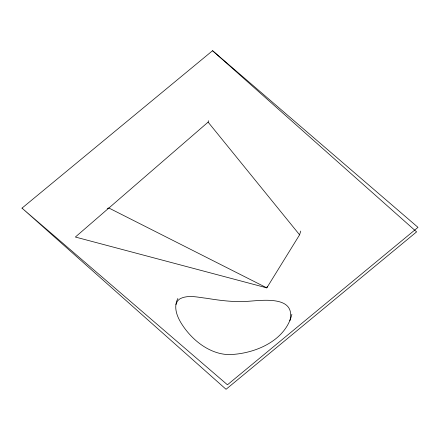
<?xml version="1.0" encoding="UTF-8"?>
<svg xmlns="http://www.w3.org/2000/svg" width="440" height="440" viewBox="0 0 440 440"><rect width="100%" height="100%" fill="white"/><g stroke="black" fill="none" stroke-linecap="round" stroke-linejoin="round"><path stroke-width="0.66" d="M177.848 298.513C172.337 308.952 178.712 320.205 184.882 328.62C192.984 339.411 203.924 348.502 216.92 352.616A38.308 31.873 17.2 0 0 228.547 354.624C253.957 354.156 285.417 341.347 291.891 314.237M289.877 320.738C296.23 295.438 262.763 300.3 248.05 301.301C234.152 302.297 220.281 300.52 206.586 298.282C197.995 297.391 188.551 294.646 180.351 298.601A11.798 9.818 17.2 0 0 177.106 301.73L175.978 304.541M300.751 231.066L299.585 234.817L266.811 287.87L75.367 237.034L208.109 122.133L208.544 120.725M267.245 286.468L266.811 287.87L108.884 208.021L107.222 208.428M22 208.137L212.559 50.71L418 227.365L227.441 384.791L22 208.137L226.05 389.29L416.609 231.864L212.559 50.71M208.109 122.133L299.585 234.817"/></g></svg>
